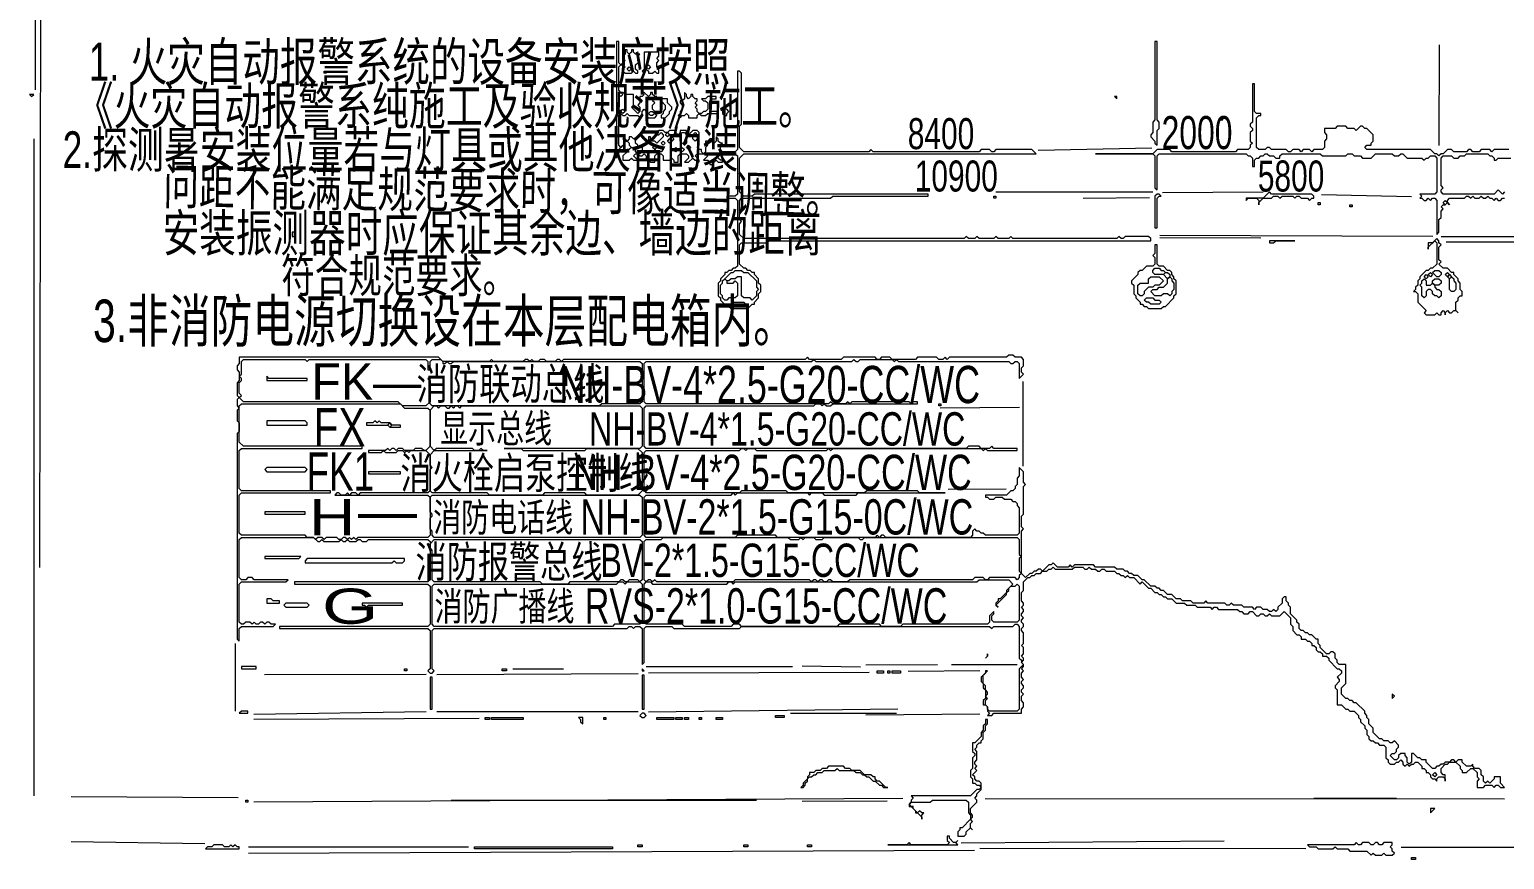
# Model space of a CAD drawing. Extents: x 10 to 1972, y 10 to 1392.
# Drawn here: x 11 to 707, y 12 to 404 of the extents above; entities that cross this region are included whole.
import ezdxf

# ---------------------------------------------------------------- set-up
doc = ezdxf.new("R2010")
doc.units = 0
for name, color, linetype, lineweight in [('OCR_TEXT', 6, 'Continuous', 0), ('TRACE_CURVE', 6, 'Continuous', 0), ('TRACE_STRAIGHT', 5, 'Continuous', 0), ('TRACE_TEXT_SYMBOL', 6, 'Continuous', 0)]:
    doc.layers.add(name, color=color, linetype=linetype, lineweight=lineweight)
doc.styles.add('wqy-unicode', font='wqy-unicode.lff')

msp = doc.modelspace()

# ---------------------------------------------------------------- linework, layer by layer
at = {"layer": 'TRACE_CURVE', "color": 6}
for points in [[(345, 384), (345, 347), (344, 346), (338, 346), (337, 347), (337, 349), (338, 350), (337, 350), (336, 351), (336, 352), (335, 353), (335, 351), (334, 350), (333, 351), (333, 352), (332, 352), (331, 351), (330, 351), (330, 350), (331, 349), (330, 348), (330, 346), (329, 345), (328, 346), (328, 347), (327, 347), (326, 348), (327, 349), (327, 355), (326, 356), (324, 356), (322, 354), (321, 355), (321, 356), (318, 356), (318, 355), (317, 354), (316, 355), (316, 356), (313, 356), (312, 355), (311, 355), (310, 356), (308, 356), (307, 355), (307, 354), (308, 354), (309, 355), (310, 354), (310, 353), (307, 350), (306, 351), (305, 351), (304, 352), (304, 353), (303, 353), (303, 351), (300, 348), (300, 346), (299, 345), (298, 345), (297, 346), (297, 347), (298, 348)], [(528, 306), (527, 305), (526, 305), (525, 306), (524, 305), (475, 305), (474, 306), (473, 305), (468, 305), (467, 306), (466, 305), (459, 305), (458, 306), (457, 305), (454, 305), (453, 306), (452, 305), (348, 305), (346, 307), (346, 312), (347, 313), (346, 314), (346, 323), (347, 324), (389, 324), (390, 325), (435, 325), (435, 326), (353, 326), (352, 325), (348, 325), (346, 327), (346, 343), (348, 345), (486, 345), (484, 347), (467, 347), (466, 346), (465, 346), (464, 347), (460, 347), (459, 346), (409, 346), (408, 347), (407, 346), (348, 346), (346, 348), (346, 358), (347, 359), (347, 383), (346, 384), (345, 384)], [(588, 378), (588, 360), (587, 359), (587, 358), (588, 357), (588, 356), (587, 355), (587, 351), (588, 350), (587, 349), (587, 348), (586, 347), (581, 347), (580, 346), (550, 346), (549, 347), (543, 347), (541, 345), (514, 345), (541, 345), (542, 344), (542, 329), (543, 328), (543, 344), (544, 345), (585, 345), (586, 344), (587, 344), (588, 343), (588, 339), (589, 339), (589, 342), (590, 343), (591, 343), (592, 344), (593, 344), (594, 345), (595, 345), (596, 344), (598, 344), (599, 343), (601, 343), (601, 344), (602, 345), (620, 345), (621, 344), (632, 344), (633, 345), (635, 345), (636, 344), (639, 344), (640, 343), (644, 343), (646, 345), (654, 345), (655, 344), (657, 344), (658, 345), (659, 345), (661, 343), (668, 343), (669, 342), (670, 343), (671, 343)], [(612, 347), (611, 346), (610, 347), (607, 347), (606, 346), (605, 346), (604, 347), (597, 347), (596, 348), (595, 348), (594, 347), (591, 347), (590, 348), (590, 362), (591, 363), (592, 363), (592, 364), (590, 364), (589, 365), (589, 378), (588, 378)], [(709, 347), (702, 347), (701, 346), (700, 347), (696, 347), (695, 346), (692, 346), (691, 347), (690, 347), (689, 346), (683, 346), (682, 347), (680, 347), (678, 345), (677, 345), (676, 344), (675, 345), (674, 345), (672, 347), (642, 347), (641, 348), (642, 349), (644, 349), (644, 350), (645, 351), (645, 354), (642, 357), (641, 357), (640, 358), (639, 358), (637, 356), (636, 357), (633, 357), (632, 358), (628, 358), (627, 357), (622, 357), (622, 355), (623, 354), (623, 352), (622, 351), (622, 348), (621, 347), (617, 347), (616, 346), (615, 347), (612, 347)], [(298, 348), (298, 349), (297, 350), (297, 352), (296, 352), (295, 353), (294, 353), (294, 352), (293, 351), (292, 352), (292, 353), (291, 352), (292, 351), (293, 351), (294, 350), (294, 349), (295, 348), (294, 347), (293, 347), (293, 346), (291, 344), (291, 342), (294, 342), (295, 343), (296, 342), (298, 342), (296, 344), (297, 345), (298, 345), (299, 344), (300, 344), (301, 345), (302, 344), (302, 342), (303, 342), (304, 341), (306, 341), (306, 344), (307, 345), (309, 345), (310, 344), (310, 342), (313, 342), (314, 343), (315, 342), (315, 341), (317, 341), (317, 344), (318, 345), (321, 345), (322, 344), (322, 343), (320, 341), (322, 341), (324, 343), (325, 342), (326, 342), (327, 341), (327, 342), (325, 344), (326, 345), (330, 345), (331, 344), (329, 342)], [(329, 342), (331, 342), (332, 341), (332, 340), (333, 340), (335, 342), (336, 341), (338, 341), (338, 342), (337, 342), (336, 343), (336, 344), (337, 345), (344, 345), (345, 344), (345, 326), (344, 325), (340, 325), (340, 324), (344, 324), (345, 323), (345, 292), (344, 291), (343, 291), (342, 290), (341, 290), (340, 289), (339, 289), (339, 288), (337, 286), (337, 285), (336, 284), (336, 278), (337, 277), (337, 276), (340, 273), (341, 273), (342, 272), (350, 272), (352, 274), (353, 274), (353, 275), (355, 277), (355, 279), (356, 280), (356, 283), (355, 284), (355, 286), (353, 288), (353, 289), (352, 289), (351, 290), (350, 290), (349, 291), (348, 291), (346, 293), (346, 302), (347, 303), (359, 303), (360, 304), (540, 304), (540, 305), (539, 306), (528, 306)], [(671, 343), (672, 344), (674, 344), (675, 343), (675, 327), (674, 326), (667, 326), (668, 325), (667, 324), (668, 324), (669, 323), (670, 323), (671, 324), (672, 323), (673, 324), (674, 324), (675, 323), (675, 307), (676, 308), (676, 314), (677, 315), (677, 318), (678, 319), (677, 320), (678, 321), (679, 321), (680, 322), (681, 321), (680, 322), (680, 323), (681, 324), (688, 324), (689, 325), (690, 325), (691, 324), (692, 325), (693, 324), (695, 324), (696, 325), (697, 324), (698, 324), (699, 325), (700, 324), (701, 324), (702, 323), (703, 324), (704, 323), (705, 323), (706, 324), (707, 324)], [(707, 327), (706, 326), (704, 328), (702, 326), (678, 326), (677, 327), (677, 328), (678, 329), (677, 330), (677, 343), (678, 344), (682, 344), (683, 343), (685, 343), (686, 344), (688, 344), (689, 345), (699, 345), (700, 344), (701, 344), (702, 343), (702, 342), (703, 342), (704, 343), (710, 343)], [(473, 250), (472, 249), (445, 249), (444, 248), (443, 249), (442, 248), (440, 248), (439, 249), (430, 249), (429, 248), (418, 248), (417, 249), (413, 249), (412, 248), (411, 248), (410, 249), (395, 249), (394, 248), (379, 248), (378, 249), (377, 248), (263, 248), (262, 247), (261, 248), (260, 248), (259, 247), (255, 247), (254, 248), (252, 248), (251, 247), (249, 247), (248, 248), (247, 247), (246, 248), (245, 248), (244, 247), (230, 247), (229, 248), (228, 247), (206, 247), (204, 249), (110, 249), (110, 246), (109, 245), (109, 243), (110, 242), (110, 238), (109, 237), (109, 231), (110, 230), (109, 229), (109, 226), (110, 225), (109, 224), (109, 219), (110, 218), (110, 214), (109, 213), (109, 116), (110, 115), (110, 121), (111, 122), (126, 122), (127, 123)], [(397, 228), (396, 227), (390, 227), (389, 228), (388, 227), (302, 227), (301, 228), (301, 246), (302, 247), (380, 247), (381, 248), (382, 247), (399, 247), (400, 248), (401, 247), (402, 247), (403, 248), (418, 248), (419, 247), (420, 248), (421, 247), (473, 247), (474, 246), (475, 246), (476, 247), (477, 247), (478, 246), (478, 239), (480, 241), (479, 242), (479, 244), (480, 245), (480, 248), (479, 249), (476, 249), (475, 250), (473, 250)], [(110, 226), (111, 227), (186, 227), (188, 225), (199, 225), (200, 224), (200, 207), (198, 205), (197, 205), (196, 206), (193, 206), (192, 205), (188, 205), (187, 206), (185, 206), (184, 205), (183, 206), (182, 206), (181, 205), (180, 206), (179, 205), (171, 205), (171, 204), (177, 204), (178, 205), (179, 204), (184, 204), (185, 205), (187, 205), (188, 204), (189, 205), (190, 204), (191, 205), (198, 205), (200, 203), (200, 186), (199, 185), (167, 185), (166, 184), (165, 185), (163, 185), (162, 184), (161, 185), (160, 184), (158, 184), (157, 185), (156, 185), (155, 184), (199, 184), (200, 183), (200, 165), (199, 164), (166, 164), (165, 163), (164, 164), (163, 163), (162, 164), (161, 163), (160, 164), (159, 164), (158, 163), (157, 163), (156, 164), (151, 164)], [(151, 164), (150, 163), (149, 164), (147, 164), (146, 163), (145, 164), (142, 164), (141, 165), (111, 165), (110, 166), (110, 184), (111, 185), (153, 185), (153, 186), (111, 186), (110, 187), (110, 205), (111, 206), (168, 206), (168, 207), (112, 207), (110, 209), (110, 226)], [(385, 185), (386, 184), (401, 184), (402, 185), (443, 185), (431, 185), (430, 186), (406, 186), (405, 185), (369, 185), (368, 186), (347, 186), (346, 185), (302, 185), (301, 186), (301, 204), (302, 205), (346, 205), (347, 206), (348, 206), (349, 205), (350, 206), (353, 206), (354, 205), (387, 205), (388, 206), (389, 205), (390, 206), (460, 206), (461, 205), (462, 206), (463, 205), (477, 205), (477, 206), (466, 206), (465, 207), (464, 206), (460, 206), (459, 207), (454, 207), (453, 206), (302, 206), (301, 207), (301, 225), (302, 226), (381, 226), (382, 227), (384, 227), (385, 226), (386, 227), (387, 226), (389, 226), (390, 227), (430, 227), (430, 228), (428, 228), (427, 227), (426, 228), (411, 228), (410, 227), (409, 228), (399, 228), (398, 227), (397, 228)], [(480, 168), (479, 169), (479, 174), (480, 175), (480, 188), (481, 189), (480, 190), (480, 195), (478, 197), (478, 193), (477, 192), (477, 189), (476, 188), (476, 187), (475, 186), (474, 186), (472, 184), (462, 184), (462, 183), (463, 183), (464, 182), (466, 182), (467, 183), (470, 183), (471, 182), (474, 182), (475, 181), (476, 181), (477, 180), (477, 179), (478, 178), (478, 166), (477, 165), (462, 165), (461, 166), (460, 166), (459, 167), (458, 167), (457, 168), (456, 167), (456, 165), (455, 164), (415, 164), (414, 165), (413, 165), (412, 164), (411, 165), (410, 164), (364, 164), (363, 165), (345, 165), (344, 164), (302, 164), (301, 165), (301, 183), (302, 184), (342, 184), (343, 185), (344, 184), (345, 185), (378, 185), (379, 184), (380, 185), (385, 185)], [(598, 130), (597, 129), (596, 129), (595, 130), (593, 130), (592, 131), (590, 131), (589, 130), (588, 131), (584, 131), (583, 132), (579, 132), (578, 133), (577, 132), (576, 132), (575, 133), (567, 133), (566, 134), (565, 133), (560, 133), (559, 134), (555, 134), (554, 135), (552, 135), (550, 137), (548, 137), (546, 139), (545, 139), (544, 140), (543, 140), (542, 141), (540, 141), (537, 144), (536, 144), (534, 146), (532, 146), (531, 147), (530, 147), (529, 148), (528, 148), (527, 149), (524, 149), (523, 150), (514, 150), (513, 151), (504, 151), (503, 150), (502, 151), (501, 150), (496, 150), (494, 152), (493, 151), (492, 151), (489, 148), (488, 149), (487, 149), (486, 148), (485, 148), (484, 147), (483, 147), (481, 145), (479, 147), (479, 167), (480, 168)], [(127, 123), (125, 123), (124, 124), (123, 124), (122, 123), (121, 124), (120, 124), (119, 123), (118, 123), (117, 124), (116, 123), (115, 124), (113, 124), (112, 123), (111, 123), (110, 124), (110, 142), (111, 143), (132, 143), (133, 144), (117, 144), (116, 145), (114, 145), (113, 144), (111, 144), (110, 145), (110, 163), (111, 164), (145, 164), (147, 162), (148, 162), (149, 163), (150, 162), (157, 162), (158, 163), (159, 162), (160, 162), (161, 163), (162, 162), (165, 162), (166, 163), (167, 163), (168, 162), (170, 162), (171, 163), (199, 163), (200, 162), (200, 144), (199, 143), (136, 143), (136, 142), (199, 142), (200, 141), (200, 123), (199, 122), (129, 122), (129, 121), (199, 121), (200, 120), (200, 102), (199, 101), (200, 100), (201, 100), (202, 101)], [(466, 81), (479, 81), (479, 83), (480, 84), (480, 86), (479, 87), (479, 89), (480, 90), (479, 91), (479, 92), (480, 93), (480, 94), (479, 95), (479, 96), (480, 97), (479, 98), (479, 100), (480, 101), (479, 102), (480, 103), (480, 104), (479, 105), (480, 106), (480, 107), (479, 108), (480, 109), (480, 112), (479, 113), (480, 114), (480, 119), (479, 120), (479, 121), (480, 122), (480, 123), (479, 124), (479, 125), (480, 126), (479, 127), (479, 128), (480, 129), (480, 130), (479, 131), (480, 132), (480, 133), (479, 134), (479, 138), (480, 139), (480, 143), (482, 145), (483, 145), (484, 146), (485, 146), (486, 147), (488, 147), (489, 148), (491, 148), (492, 149), (493, 149), (494, 150), (495, 149), (503, 149), (504, 150), (508, 150), (509, 149)], [(509, 149), (510, 149), (511, 150), (512, 149), (514, 149), (515, 148), (516, 148), (517, 149), (518, 149), (519, 148), (523, 148), (524, 147), (525, 147), (526, 146), (527, 146), (528, 145), (529, 146), (530, 145), (532, 145), (535, 142), (536, 143), (539, 140), (540, 140), (542, 138), (543, 138), (544, 137), (545, 137), (546, 136), (547, 136), (548, 135), (550, 135), (552, 133), (556, 133), (557, 132), (561, 132), (562, 131), (568, 131), (569, 130), (570, 131), (571, 131), (572, 130), (581, 130), (582, 129), (583, 129), (584, 128), (586, 128), (587, 129), (588, 129), (590, 127), (591, 127), (592, 128), (593, 128), (594, 127), (595, 127), (596, 128), (597, 127), (601, 127), (603, 129), (606, 126), (606, 123), (607, 122), (607, 120), (609, 118), (610, 118)], [(657, 65), (657, 66), (655, 68), (654, 67), (653, 67), (652, 68), (650, 68), (649, 69), (648, 69), (645, 72), (645, 74), (643, 76), (643, 78), (642, 79), (642, 80), (641, 81), (641, 82), (637, 86), (636, 86), (635, 87), (634, 87), (633, 88), (632, 88), (630, 90), (630, 93), (632, 95), (632, 104), (629, 104), (628, 105), (628, 106), (627, 107), (627, 109), (626, 110), (625, 110), (624, 109), (623, 109), (620, 112), (620, 113), (619, 114), (619, 116), (618, 116), (616, 118), (615, 118), (614, 119), (613, 119), (612, 120), (611, 120), (610, 121), (610, 123), (609, 124), (609, 125), (606, 128), (606, 131), (605, 132), (605, 133), (604, 134), (604, 136), (603, 136), (602, 135), (602, 133), (600, 131), (600, 130), (599, 129), (598, 130)], [(202, 101), (201, 102), (201, 120), (202, 121), (293, 121), (294, 122), (295, 122), (296, 121), (297, 122), (299, 122), (300, 121), (300, 104), (301, 105), (301, 121), (302, 122), (314, 122), (315, 121), (346, 121), (347, 122), (464, 122), (465, 121), (466, 122), (475, 122), (476, 123), (477, 123), (478, 122), (478, 107), (479, 106), (479, 105), (480, 104), (478, 102), (478, 83), (477, 82), (464, 82), (463, 83), (463, 84), (462, 85), (462, 87), (463, 88), (462, 89), (463, 90), (463, 91), (462, 92), (462, 94), (461, 95), (461, 99), (463, 101), (462, 101), (462, 100), (460, 98), (460, 96), (461, 95), (461, 93), (462, 92), (462, 88), (461, 87), (461, 85), (462, 85), (463, 84), (463, 82), (464, 81), (463, 80), (465, 80), (466, 81)], [(610, 118), (611, 117), (611, 116), (613, 116), (614, 115), (615, 115), (616, 114), (616, 113), (617, 113), (618, 112), (618, 111), (619, 110), (620, 110), (621, 109), (621, 108), (623, 108), (624, 107), (624, 106), (628, 102), (629, 102), (630, 101), (630, 100), (628, 98), (629, 97), (629, 96), (627, 94), (627, 93), (628, 92), (628, 85), (630, 85), (632, 83), (633, 83), (634, 82), (636, 82), (638, 80), (638, 79), (639, 78), (639, 77), (641, 75), (641, 74), (642, 73), (642, 71), (643, 70), (643, 69), (644, 68), (645, 68), (646, 67), (647, 67), (648, 66), (650, 66), (651, 65), (651, 60), (652, 59), (652, 58), (653, 57), (655, 57), (656, 58), (657, 58), (658, 59), (659, 58), (659, 57), (660, 56), (661, 57), (662, 56)], [(707, 46), (705, 48), (705, 51), (702, 51), (702, 50), (700, 48), (699, 49), (698, 48), (697, 49), (697, 51), (696, 52), (696, 54), (695, 55), (693, 55), (692, 56), (692, 57), (691, 56), (689, 56), (687, 58), (687, 59), (685, 59), (684, 58), (683, 59), (682, 59), (681, 58), (679, 58), (678, 57), (677, 57), (676, 56), (675, 56), (674, 55), (673, 55), (670, 58), (670, 59), (668, 59), (667, 60), (666, 60), (664, 62), (663, 62), (663, 58), (662, 57), (661, 58), (661, 60), (660, 61), (660, 62), (658, 62), (657, 61), (657, 60), (656, 59), (655, 59), (653, 61), (654, 62), (655, 62), (656, 63), (656, 64), (657, 65)], [(662, 56), (663, 57), (664, 57), (665, 58), (666, 58), (668, 56), (668, 55), (669, 55), (670, 54), (670, 53), (671, 53), (672, 52), (672, 51), (673, 50), (674, 50), (675, 49), (675, 50), (676, 51), (678, 51), (679, 50), (679, 49), (679, 52), (678, 52), (677, 53), (677, 55), (679, 57), (680, 57), (681, 58), (684, 58), (686, 56), (686, 55), (687, 54), (687, 53), (689, 53), (691, 55), (692, 55), (694, 53), (694, 51), (695, 50), (694, 49), (694, 46), (697, 46), (698, 47), (701, 47), (702, 46), (703, 47), (704, 47), (705, 46), (707, 46)]]:
    msp.add_lwpolyline(points, dxfattribs=at)
for points in [[(311, 354), (312, 355), (313, 354), (312, 353)], [(315, 354), (316, 355), (317, 354), (316, 353)], [(318, 354), (319, 355), (320, 355), (321, 354), (321, 350), (320, 349), (318, 351)], [(324, 354), (325, 355), (326, 354), (326, 352), (325, 351), (324, 352)], [(305, 348), (306, 349), (307, 348), (306, 347)], [(306, 347), (307, 348), (309, 348), (310, 347), (309, 346), (307, 346)], [(309, 350), (310, 351), (311, 350), (310, 349)], [(312, 351), (313, 352), (314, 351), (313, 350)], [(313, 352), (314, 353), (315, 352), (314, 351)], [(315, 347), (316, 348), (317, 347), (316, 346)], [(318, 347), (319, 348), (320, 347), (319, 346)], [(321, 348), (322, 349), (323, 348), (322, 347)], [(678, 322), (679, 323), (680, 322), (679, 321)], [(338, 285), (339, 286), (340, 285), (340, 284), (343, 284), (344, 285), (345, 284), (345, 278), (344, 277), (341, 277), (340, 276), (339, 276), (338, 277), (338, 278), (337, 279), (337, 283), (338, 284)], [(343, 289), (344, 290), (347, 290), (348, 289), (350, 289), (354, 285), (354, 282), (355, 281), (354, 280), (354, 278), (352, 276), (351, 277), (348, 277), (347, 278), (347, 287), (345, 287), (344, 286), (342, 286), (341, 285), (340, 285), (339, 286), (342, 289)], [(342, 274), (343, 275), (348, 275), (349, 274), (348, 273), (343, 273)], [(111, 247), (112, 248), (141, 248), (142, 247), (143, 248), (198, 248), (199, 247), (199, 243), (200, 243), (200, 247), (201, 248), (205, 248), (206, 247), (206, 246), (207, 246), (208, 247), (209, 246), (210, 246), (211, 247), (299, 247), (300, 246), (300, 228), (299, 227), (281, 227), (280, 226), (201, 226), (200, 227), (200, 240), (199, 239), (200, 238), (200, 228), (198, 226), (187, 226), (185, 228), (112, 228), (110, 230), (111, 231), (110, 232), (110, 237), (111, 238), (111, 239), (110, 240), (111, 241)], [(202, 226), (203, 226), (204, 225), (205, 226), (207, 226), (208, 225), (209, 225), (210, 226), (211, 225), (212, 226), (213, 226), (214, 225), (215, 226), (299, 226), (300, 225), (300, 207), (299, 206), (235, 206), (243, 206), (244, 205), (273, 205), (274, 206), (298, 206), (300, 204), (300, 186), (298, 184), (274, 184), (273, 185), (254, 185), (253, 184), (228, 184), (227, 185), (201, 185), (200, 186), (200, 196), (201, 197), (200, 198), (200, 203), (202, 205), (227, 205), (225, 205), (224, 206), (223, 205), (221, 205), (220, 206), (203, 206), (202, 205), (200, 207), (200, 224)], [(200, 183), (201, 184), (299, 184), (300, 183), (300, 165), (299, 164), (202, 164), (201, 165), (201, 167), (200, 168), (200, 173), (201, 174), (201, 175), (200, 176)], [(202, 163), (299, 163), (300, 162), (300, 144), (299, 143), (298, 144), (294, 144), (293, 143), (292, 143), (291, 144), (290, 144), (289, 143), (266, 143), (265, 142), (253, 142), (252, 143), (202, 143), (201, 144), (201, 158), (200, 159), (200, 161)], [(309, 163), (310, 164), (369, 164), (370, 163), (374, 163), (375, 164), (376, 163), (377, 164), (381, 164), (382, 163), (385, 163), (386, 164), (402, 164), (403, 163), (404, 163), (405, 164), (477, 164), (478, 163), (478, 156), (479, 155), (478, 154), (478, 148), (479, 147), (478, 146), (478, 145), (477, 144), (476, 145), (464, 145), (463, 144), (462, 144), (461, 145), (457, 145), (456, 144), (398, 144), (397, 143), (390, 143), (389, 144), (388, 144), (387, 143), (386, 143), (385, 144), (384, 144), (383, 143), (382, 144), (381, 144), (380, 143), (379, 144), (344, 144), (343, 143), (307, 143), (306, 144), (305, 143), (304, 144), (303, 144), (302, 143), (301, 144), (301, 162), (302, 163)], [(288, 142), (289, 143), (291, 143), (292, 142), (293, 143), (299, 143), (300, 142), (300, 124), (299, 123), (287, 123), (286, 122), (202, 122), (201, 123), (201, 141), (202, 142)], [(458, 143), (459, 144), (473, 144), (475, 142), (472, 139), (472, 138), (469, 135), (468, 135), (468, 134), (467, 133), (467, 132), (468, 131), (467, 132), (472, 137), (472, 138), (473, 139), (473, 140), (474, 141), (476, 141), (477, 142), (478, 141), (478, 125), (477, 124), (466, 124), (465, 125), (465, 127), (466, 128), (466, 129), (464, 127), (464, 124), (463, 123), (423, 123), (422, 122), (413, 122), (412, 123), (393, 123), (392, 122), (347, 122), (346, 123), (343, 123), (342, 122), (320, 122), (319, 123), (302, 123), (301, 124), (301, 142), (302, 143), (304, 143), (305, 142), (340, 142), (341, 143), (342, 143), (343, 142), (344, 143)], [(673, 52), (674, 53), (675, 52), (674, 51)]]:
    msp.add_lwpolyline(points, close=True, dxfattribs=at)
at = {"layer": 'TRACE_STRAIGHT', "color": 5}
for p, q in [((15.8, 149.83), (18.29, 1226.38)), ((13.77, 375.13), (14.68, 715.13)), ((676.04, 348.87), (676.23, 396.37)), ((13, 352), (13, 42)), ((486.87, 346.67), (540.62, 347.83)), ((545.62, 326.76), (593.14, 327.11)), ((467, 327), (541, 327)), ((508.11, 324.1), (539.38, 324.46)), ((620.58, 325.79), (663.09, 324.86)), ((544.38, 306.54), (673.13, 306.09)), ((544.38, 305.55), (591.9, 305.28)), ((677, 306), (735, 306)), ((679.37, 303.39), (849.38, 303.4)), ((479.71, 237.62), (479.71, 197.62)), ((440.61, 225.2), (478.13, 225.52)), ((444.37, 186.77), (471.88, 186.88)), ((108, 114), (108, 82)), ((121.87, 99.29), (198.13, 99.38)), ((203.12, 99.24), (298.13, 99.79)), ((239, 102), (263, 102)), ((302, 103), (371, 103)), ((303.12, 100.14), (407.14, 100.45)), ((375.59, 103.44), (403.13, 102.86)), ((405.62, 103.91), (439.38, 103.99)), ((425.6, 100.85), (459.38, 101.22)), ((446, 104), (477, 104)), ((116.87, 78.3), (223.13, 78.62)), ((116.89, 80.63), (198.12, 81.78)), ((203.12, 81.82), (298.12, 81.85)), ((303.12, 81.62), (420.64, 83.05)), ((370, 81), (420, 81)), ((405.62, 80.34), (459.37, 80.71)), ((30.63, 41.68), (109.39, 41.31)), ((116.85, 39.14), (423.12, 40.92)), ((210, 40), (354, 40)), ((375.63, 39.56), (415.64, 39.71)), ((461.87, 40.76), (706.87, 40.63)), ((617, 41), (656, 41)), ((30.63, 20.48), (93.66, 19.56)), ((114.37, 17.94), (218.13, 18.03)), ((114.37, 15.04), (456.88, 16.4)), ((450.64, 19.88), (574.62, 20.83)), ((459.37, 17.38), (613.13, 17.27)), ((658.12, 17.77), (718.13, 17.8))]:
    msp.add_line(p, q, dxfattribs=at)
at = {"layer": 'TRACE_TEXT_SYMBOL', "color": 6}
for points in [[(288, 398), (288, 343), (288, 344), (289, 345), (289, 347), (291, 349), (290, 348), (289, 349), (289, 363), (290, 364), (291, 363), (292, 363), (293, 364), (294, 363), (298, 363), (299, 362), (300, 363), (300, 365), (301, 366), (302, 365), (302, 363), (303, 362), (306, 362), (307, 363), (306, 364), (306, 365), (305, 366), (305, 368), (306, 369), (305, 370), (307, 372), (306, 372), (305, 373), (305, 374), (304, 374), (304, 373), (303, 372), (301, 374), (300, 374), (301, 373), (300, 372), (299, 372), (299, 369), (298, 368), (299, 367), (299, 365), (298, 364), (295, 367), (296, 368), (296, 373), (292, 373), (291, 374), (290, 374), (289, 375), (289, 386), (290, 387), (291, 387), (292, 386), (291, 385), (291, 384), (292, 383), (295, 383), (296, 384), (297, 383)], [(297, 383), (298, 383), (298, 384), (297, 385), (297, 387), (298, 388), (299, 388), (298, 389), (298, 391), (299, 392), (297, 392), (296, 393), (296, 394), (295, 394), (295, 393), (294, 392), (293, 393), (293, 394), (292, 394), (292, 392), (291, 391), (291, 390), (292, 389), (290, 387), (289, 388), (289, 398), (288, 398)], [(462, 78), (462, 76), (461, 75), (461, 73), (460, 72), (460, 70), (457, 67), (456, 67), (456, 63), (457, 62), (457, 61), (456, 60), (456, 55), (455, 54), (455, 51), (456, 50), (456, 48), (457, 48), (458, 47), (459, 47), (460, 46), (459, 45), (458, 45), (455, 42), (427, 42), (428, 41), (427, 40), (427, 39), (426, 38), (426, 37), (427, 37), (429, 35), (429, 34), (430, 34), (432, 32), (432, 31), (432, 33), (433, 34), (432, 34), (431, 35), (430, 34), (428, 36), (428, 37), (427, 37), (426, 38), (427, 39), (436, 39), (437, 40), (453, 40), (454, 39), (454, 34), (455, 33), (455, 31), (451, 27), (450, 27), (450, 26), (449, 25), (449, 23), (452, 23), (453, 24), (453, 25), (455, 27), (456, 26), (455, 27)], [(455, 27), (455, 29), (456, 30), (455, 31), (456, 32), (456, 33), (455, 34), (455, 36), (458, 39), (458, 40), (457, 41), (458, 42), (458, 43), (460, 45), (460, 48), (459, 49), (458, 49), (457, 50), (457, 51), (456, 52), (458, 54), (457, 55), (458, 56), (457, 57), (457, 58), (458, 59), (458, 63), (457, 64), (458, 65), (458, 66), (459, 67), (460, 67), (460, 68), (461, 69), (461, 72), (462, 73), (462, 75), (463, 76), (463, 78), (462, 78)]]:
    msp.add_lwpolyline(points, dxfattribs=at)
for points in [[(542, 398), (542, 361), (541, 360), (541, 355), (540, 354), (540, 353), (542, 351), (542, 350), (543, 349), (543, 356), (544, 357), (544, 360), (543, 361), (543, 398)], [(301, 393), (301, 385), (300, 384), (301, 383), (301, 384), (302, 385), (303, 384), (303, 383), (305, 383), (306, 384), (307, 383), (308, 383), (308, 385), (307, 386), (307, 388), (308, 389), (307, 390), (308, 391), (308, 393)], [(150, 384), (151, 384), (151, 383), (150, 383)], [(293, 385), (294, 386), (295, 385), (294, 384)], [(302, 386), (303, 387), (304, 386), (303, 385)], [(11, 373), (12, 372), (13, 373)], [(289, 373), (290, 374), (291, 373), (290, 372)], [(309, 371), (309, 370), (311, 368), (311, 366), (310, 365), (310, 364), (309, 363), (309, 362), (311, 362), (313, 364), (313, 365), (314, 366), (314, 367), (312, 369), (312, 371)], [(320, 374), (320, 371), (319, 370), (318, 370), (318, 369), (319, 368), (319, 366), (318, 365), (318, 364), (317, 363), (318, 362), (319, 363), (320, 363), (321, 364), (322, 363), (322, 362), (326, 362), (326, 363), (327, 364), (328, 363), (330, 363), (331, 364), (336, 364), (336, 365), (333, 365), (332, 366), (332, 370), (333, 371), (335, 371), (335, 372), (331, 372), (330, 371), (328, 371), (329, 370), (330, 370), (331, 369), (331, 366), (330, 365), (329, 365), (328, 364), (327, 364), (326, 365), (326, 366), (325, 367), (326, 368), (325, 369), (326, 370), (326, 371), (325, 371), (324, 372), (324, 373), (323, 373), (323, 372), (322, 371), (321, 372), (321, 373)], [(523, 372), (524, 371), (524, 372)], [(290, 365), (291, 366), (292, 365), (291, 364)], [(303, 364), (304, 365), (305, 365), (306, 364), (305, 363), (304, 363)], [(339, 366), (338, 365), (338, 364), (339, 363), (340, 363), (340, 364), (341, 365), (340, 366)], [(573, 362), (573, 361), (574, 361), (574, 362)], [(466, 325), (467, 325), (467, 324), (466, 324)], [(543, 326), (542, 325), (542, 310), (543, 310), (543, 324), (544, 325), (545, 325), (544, 326)], [(596, 327), (593, 324), (585, 324), (585, 323), (586, 324), (590, 324), (591, 323), (591, 321), (591, 322), (593, 324), (597, 324), (598, 325), (600, 325), (601, 324), (602, 325), (607, 325), (608, 324), (609, 325), (610, 325), (611, 324), (614, 324), (615, 323), (616, 324), (617, 324), (617, 325), (616, 326), (597, 326)], [(619, 322), (620, 322), (620, 321), (619, 321)], [(634, 321), (635, 321), (635, 320), (634, 320)], [(135, 308), (135, 306), (136, 306), (136, 308)], [(542, 302), (542, 298), (541, 297), (542, 296), (542, 293), (541, 292), (538, 292), (536, 290), (535, 290), (534, 289), (534, 288), (531, 285), (531, 284), (532, 283), (532, 279), (533, 278), (533, 277), (535, 275), (535, 274), (536, 274), (537, 273), (538, 273), (539, 272), (545, 272), (546, 273), (547, 273), (551, 277), (551, 278), (552, 279), (552, 285), (551, 286), (551, 287), (550, 288), (550, 289), (549, 290), (548, 290), (546, 292), (544, 292), (543, 293), (543, 302)], [(596, 304), (596, 303), (598, 303), (599, 304), (608, 304)], [(675, 305), (673, 303), (671, 303), (671, 300), (671, 301), (674, 304), (675, 303), (675, 293), (673, 291), (672, 291), (671, 290), (670, 290), (667, 287), (667, 286), (666, 285), (666, 283), (665, 282), (665, 281), (664, 280), (665, 280), (666, 279), (666, 275), (670, 271), (669, 270), (670, 269), (674, 269), (675, 270), (676, 269), (677, 269), (677, 270), (678, 271), (679, 270), (679, 269), (679, 270), (680, 271), (681, 270), (682, 270), (683, 271), (684, 271), (685, 270), (684, 271), (684, 275), (685, 276), (685, 277), (686, 278), (687, 278), (687, 280), (686, 281), (686, 284), (685, 285), (685, 286), (683, 288), (683, 289), (682, 289), (680, 291), (678, 291), (676, 293), (677, 294), (676, 295), (676, 301), (677, 302), (676, 303), (676, 304)], [(539, 286), (540, 287), (544, 287), (546, 285), (544, 283), (542, 283), (541, 282), (539, 282), (537, 280), (537, 279), (536, 278), (535, 278), (534, 279), (534, 283), (535, 284), (539, 284)], [(548, 286), (549, 287), (550, 286), (550, 285), (551, 284), (551, 281), (550, 280), (550, 279), (549, 278), (548, 279), (546, 279), (545, 278), (542, 278), (540, 280), (541, 281), (543, 281), (544, 282), (546, 282), (548, 284)], [(541, 290), (542, 291), (544, 291), (545, 290), (546, 290), (547, 289), (546, 288), (542, 288), (541, 289)], [(546, 288), (547, 289), (548, 289), (549, 288), (549, 287), (548, 286)], [(668, 285), (669, 286), (670, 285), (670, 283), (672, 283), (673, 284), (674, 283), (674, 282), (675, 281), (676, 281), (677, 280), (677, 278), (676, 277), (675, 278), (674, 278), (673, 279), (673, 280), (672, 281), (671, 281), (670, 280), (670, 278), (669, 277), (668, 278), (668, 282), (667, 283), (668, 284)], [(669, 287), (670, 288), (671, 287), (670, 286)], [(671, 288), (672, 289), (673, 288), (672, 287)], [(673, 289), (674, 290), (676, 290), (677, 289), (677, 288), (676, 287), (675, 287)], [(673, 285), (674, 286), (676, 286), (677, 285), (677, 284), (676, 283), (674, 283), (673, 284)], [(679, 288), (680, 289), (681, 288), (680, 287)], [(680, 287), (681, 288), (682, 287), (681, 286)], [(681, 286), (682, 287), (683, 286), (683, 285), (684, 284), (684, 281), (683, 280), (682, 280), (681, 281)], [(537, 276), (538, 277), (541, 277), (542, 276), (544, 276), (545, 275), (544, 274), (540, 274), (539, 275), (538, 275)], [(123, 240), (123, 238), (142, 238), (142, 239), (124, 239)], [(440, 227), (441, 227), (441, 226), (440, 226)], [(123, 219), (123, 217), (142, 217), (142, 218), (141, 219)], [(174, 219), (173, 218), (170, 218), (170, 217), (180, 217), (181, 216), (186, 216), (186, 217), (182, 217), (181, 218), (177, 218), (176, 219), (175, 218)], [(180, 217), (181, 218), (182, 217), (181, 216)], [(123, 197), (122, 196), (123, 195), (141, 195), (142, 196), (141, 197)], [(171, 195), (171, 194), (186, 194), (186, 195)], [(122, 176), (122, 175), (141, 175), (141, 176)], [(122, 155), (122, 154), (138, 154), (139, 155)], [(142, 154), (141, 153), (141, 152), (182, 152), (183, 153), (184, 152), (187, 152), (188, 153), (188, 154)], [(123, 135), (123, 133), (129, 133), (129, 134), (126, 134), (125, 135)], [(132, 133), (131, 132), (132, 131), (142, 131), (143, 132), (142, 133)], [(168, 133), (168, 132), (169, 132), (170, 131), (171, 132), (187, 132), (187, 133)], [(463, 109), (463, 108), (462, 107), (463, 108)], [(111, 103), (111, 102), (118, 102), (118, 103)], [(188, 102), (189, 102), (189, 101), (188, 101)], [(200, 98), (200, 83), (201, 83), (201, 98)], [(234, 102), (236, 102), (236, 101), (234, 101)], [(300, 102), (300, 101), (301, 101)], [(300, 99), (300, 83), (301, 83), (301, 99)], [(411, 101), (414, 101), (414, 100), (411, 100)], [(416, 101), (417, 101), (417, 100), (416, 100)], [(418, 101), (422, 101), (422, 100), (418, 100)], [(654, 90), (654, 88), (655, 89)], [(111, 82), (110, 81), (114, 81), (114, 82)], [(226, 79), (228, 79), (228, 78), (226, 78)], [(229, 79), (244, 79), (244, 78), (229, 78)], [(270, 79), (271, 78), (271, 77), (272, 76), (272, 79)], [(282, 79), (283, 79), (283, 78), (282, 78)], [(300, 81), (299, 80), (300, 79), (301, 79), (302, 80), (301, 81)], [(307, 79), (315, 79), (315, 78), (307, 78)], [(316, 79), (319, 79), (319, 78), (316, 78)], [(320, 79), (322, 79), (322, 78), (320, 78)], [(327, 79), (328, 79), (328, 78), (327, 78)], [(335, 79), (338, 79), (338, 78), (335, 78)], [(363, 80), (367, 80), (367, 79), (363, 79)], [(388, 56), (387, 55), (385, 55), (384, 54), (382, 54), (381, 53), (379, 53), (379, 52), (378, 51), (378, 50), (376, 48), (376, 47), (375, 46), (376, 46), (377, 47), (377, 48), (378, 49), (378, 50), (379, 51), (380, 51), (381, 52), (382, 52), (383, 53), (385, 53), (386, 54), (391, 54), (392, 55), (393, 54), (400, 54), (401, 53), (403, 53), (404, 52), (405, 52), (406, 51), (407, 51), (409, 49), (410, 49), (412, 47), (413, 47), (414, 46), (416, 46), (415, 46), (412, 49), (411, 49), (410, 50), (410, 51), (409, 51), (408, 52), (405, 52), (403, 54), (399, 54), (398, 55), (396, 55), (395, 56)], [(113, 40), (114, 40), (114, 39), (113, 39)], [(672, 36), (672, 34), (674, 36)], [(444, 23), (444, 21), (445, 20), (444, 19), (427, 19), (426, 20), (425, 19), (416, 19), (449, 19), (448, 20), (449, 21), (448, 20), (447, 20), (445, 22), (445, 23)], [(98, 19), (97, 18), (95, 18), (94, 17), (110, 17), (110, 18), (109, 18), (108, 19), (107, 18), (106, 19), (105, 18), (103, 18), (102, 19)], [(221, 18), (286, 18), (286, 17), (221, 17)], [(298, 19), (300, 19), (300, 18), (298, 18)], [(348, 19), (350, 19), (350, 18), (348, 18)], [(378, 19), (380, 19), (380, 18), (378, 18)], [(637, 20), (636, 19), (614, 19), (615, 18), (618, 18), (619, 17), (626, 17), (627, 18), (628, 17), (633, 17), (634, 16), (642, 16), (644, 14), (645, 15), (646, 14), (649, 14), (650, 15), (651, 14), (654, 14), (655, 15), (654, 16), (654, 17), (653, 18), (654, 19), (654, 20), (650, 20), (649, 19), (648, 19), (647, 20), (646, 20), (645, 19), (644, 19), (643, 20), (640, 20), (639, 19), (638, 19)], [(663, 13), (665, 13), (665, 12), (663, 12)]]:
    msp.add_lwpolyline(points, close=True, dxfattribs=at)

# ---------------------------------------------------------------- texts
at = {"layer": 'OCR_TEXT', "color": 6, "style": 'wqy-unicode'}
for s, height, width, p in [('1. 火灾自动报警系统的设备安装应按照', 18.0314, 0.72, (38.97, 379.46)), ('《火灾自动报警系纯施工及验收规范》施工。', 17.7378, 0.72, (33.2, 358.8)), ('8400', 14.642, 0.72, (425.4, 347.2)), ('2000', 15.618, 0.72, (545.15, 347.21)), ('2.探测暑安装位量若与灯具或其他决备的装', 17.2474, 0.72, (26.66, 338.36)), ('10900', 14.642, 0.72, (428.68, 327.2)), ('5800', 14.642, 0.72, (590.56, 327.2)), ('安装振测器时应保证其余边、墙边的距离', 17.5871, 0.72, (73.82, 298.87)), ('符合规范要求。', 16.126, 0.72, (129.76, 279.54)), ('3.非消防电源切换设在本层配电箱内。', 20.0514, 0.72, (40.98, 256.16)), ('FK—', 17.076, 0.998057, (144, 229)), ('消防联动总线', 15.026, 0.72, (193.65, 228.97)), ('NH-BV-4*2.5-G20-CC/WC', 17.5745, 0.72, (261.09, 227.37)), ('FX', 18.08, 0.794855, (145, 207)), ('显示总线', 13.445, 0.72, (204.76, 208.76)), ('NH-BV-4*1.5-G20-CC/WC', 15.7246, 0.72, (275.04, 207.33)), ('FK1', 18.08, 0.72, (141.69, 186)), ('消火栓启泵控制线', 14.961, 0.72, (186.05, 186.96)), ('NH-BV-4*2.5-G20-CC/WC', 16.6495, 0.72, (267.59, 186.35)), ('H一', 17.076, 1.308785, (143, 165)), ('消防电话线', 13.445, 0.72, (201.48, 166.76)), ('NH-BV-2*1.5-G15-0C/WC', 16.6495, 0.72, (270.99, 165.35)), ('消防报警总线', 14.961, 0.72, (193.16, 145.04)), ('BV-2*1.5-G15-CC/WC', 15.7246, 0.72, (280.39, 145.33)), ('G', 16.61, 1.537563, (149, 123.22)), ('消防广播线', 13.445, 0.72, (202.11, 124.76)), ('RVS-2*1.0-G15-CC/WC', 16.6495, 0.72, (273.02, 123.35))]:
    msp.add_text(s, height=height, dxfattribs=dict(at, width=width)).set_placement(p)
at = {"layer": 'OCR_TEXT', "color": 6, "style": 'wqy-unicode', "width": 0.72}
msp.add_text('问距不能满足规范要求时，可像适当调整。', height=17.1406, rotation=-0.75985, dxfattribs=at).set_placement((74.06, 321.15))

doc.saveas('drawing.dxf')
